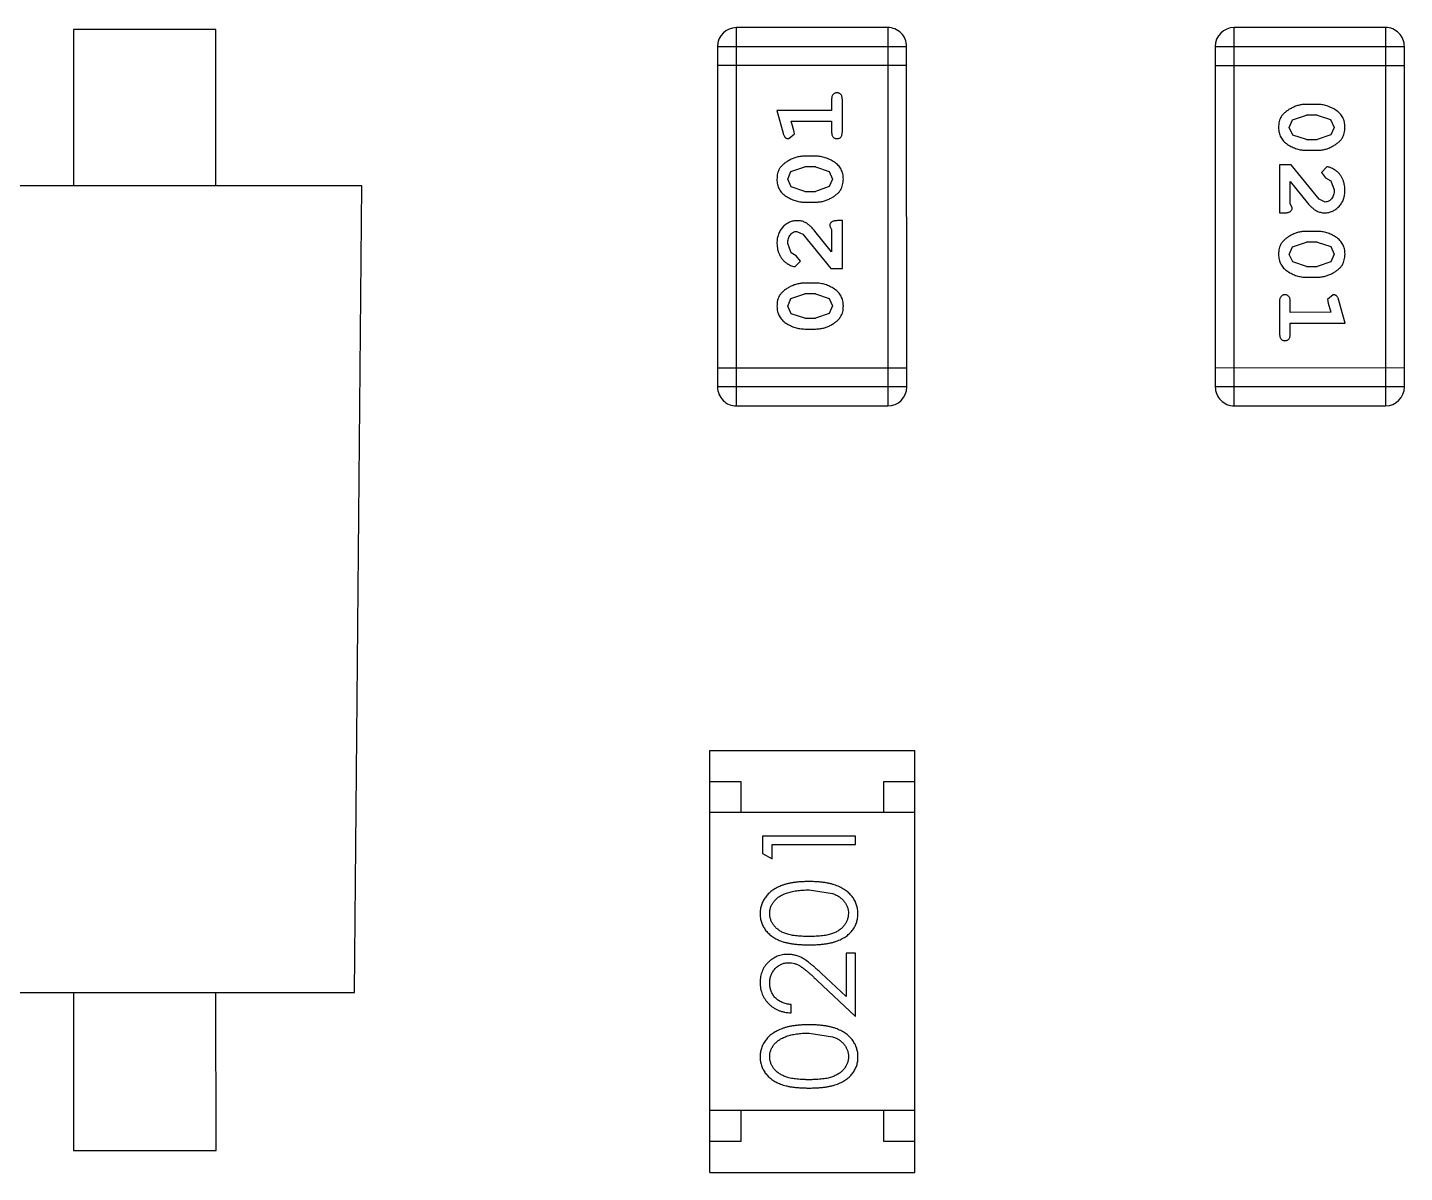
# Model space of a CAD drawing. Header units: inches. Extents: x -29 to 164, y -51 to 83.
# Drawn here: x 41.458 to 43.676, y 35.092 to 36.937 of the extents above; entities that cross this region are included whole.
import ezdxf

# ---------------------------------------------------------------- set-up
doc = ezdxf.new("R2010")
doc.units = ezdxf.units.IN
doc.header["$LTSCALE"] = 1.21
doc.header["$MEASUREMENT"] = 0
doc.layers.get('0').update_dxf_attribs({"linetype": 'CONTINUOUS'})

msp = doc.modelspace()

# ---------------------------------------------------------------- linework, layer by layer
at = {"color": 7, "linetype": 'Continuous'}
for p, q in [((42.8439, 36.9371), (42.6001, 36.937)), ((42.6002, 36.3274), (42.6001, 36.937)), ((42.8439, 36.9371), (42.844, 36.3275)), ((43.4021, 36.3275), (43.4019, 36.9371)), ((43.6458, 36.9371), (43.4019, 36.9371)), ((43.6458, 36.9371), (43.6459, 36.3275)), ((41.532, 36.934), (41.532, 36.6819)), ((41.7614, 36.934), (41.532, 36.934)), ((41.7614, 36.682), (41.7614, 36.934)), ((42.5696, 36.9065), (42.8744, 36.9066)), ((42.5696, 36.9065), (42.5697, 36.3579)), ((42.8745, 36.358), (42.8744, 36.9066)), ((43.3715, 36.9066), (43.6763, 36.9067)), ((43.3715, 36.9066), (43.3716, 36.358)), ((43.6764, 36.358), (43.6763, 36.9067)), ((42.8744, 36.8761), (42.5696, 36.876)), ((43.3715, 36.8761), (43.6763, 36.8762)), ((42.6654, 36.8037), (42.6753, 36.7671)), ((42.7535, 36.8037), (42.6654, 36.8037)), ((42.7535, 36.821), (42.7535, 36.8037)), ((42.7708, 36.7691), (42.7708, 36.821)), ((43.5359, 36.8132), (43.5182, 36.8132)), ((42.6927, 36.7714), (42.6885, 36.7864)), ((42.6885, 36.7864), (42.7535, 36.7864)), ((42.7535, 36.7864), (42.7535, 36.7691)), ((43.4909, 36.7761), (43.4961, 36.7883)), ((43.4961, 36.7883), (43.5184, 36.7959)), ((43.5356, 36.7959), (43.5184, 36.7959)), ((43.5356, 36.7959), (43.5574, 36.7887)), ((43.5574, 36.7887), (43.5632, 36.7763)), ((42.6844, 36.7581), (42.6937, 36.766)), ((42.6937, 36.766), (42.6927, 36.7714)), ((43.4967, 36.7638), (43.4909, 36.7761)), ((43.5184, 36.7566), (43.4967, 36.7638)), ((43.5579, 36.7642), (43.5356, 36.7566)), ((43.5632, 36.7763), (43.5579, 36.7642)), ((43.5182, 36.7393), (43.5359, 36.7393)), ((43.5184, 36.7566), (43.5356, 36.7566)), ((42.7278, 36.7298), (42.71, 36.7298)), ((43.4751, 36.7157), (43.4752, 36.6386)), ((43.494, 36.7157), (43.4751, 36.7157)), ((43.539, 36.6607), (43.494, 36.7157)), ((43.5512, 36.7126), (43.5428, 36.7037)), ((42.6827, 36.6927), (42.688, 36.7049)), ((42.6885, 36.6804), (42.6827, 36.6927)), ((42.688, 36.7049), (42.7103, 36.7125)), ((42.7275, 36.7125), (42.7103, 36.7125)), ((42.7275, 36.7125), (42.7493, 36.7052)), ((42.7493, 36.7052), (42.7551, 36.6929)), ((42.7551, 36.6929), (42.7498, 36.6808)), ((43.5428, 36.7037), (43.5493, 36.6952)), ((43.5493, 36.6952), (43.5579, 36.6903)), ((41.9968, 36.682), (40.2968, 36.6817)), ((41.9847, 35.382), (41.9968, 36.682)), ((42.7103, 36.6731), (42.6885, 36.6804)), ((42.7103, 36.6731), (42.7275, 36.6731)), ((42.7498, 36.6808), (42.7275, 36.6731)), ((43.4925, 36.6528), (43.4924, 36.6889)), ((43.4924, 36.6889), (43.5195, 36.6554)), ((43.5579, 36.6903), (43.5632, 36.6754)), ((42.71, 36.6558), (42.7278, 36.6558)), ((43.4956, 36.6473), (43.4925, 36.6528)), ((43.5487, 36.6559), (43.539, 36.6607)), ((42.7708, 36.626), (42.763, 36.626)), ((42.7708, 36.5489), (42.7708, 36.626)), ((43.4752, 36.6386), (43.483, 36.6386)), ((42.6973, 36.6086), (42.707, 36.6039)), ((42.707, 36.6039), (42.752, 36.5489)), ((42.7535, 36.5756), (42.7265, 36.6092)), ((42.7504, 36.6173), (42.7535, 36.6118)), ((42.7535, 36.6118), (42.7535, 36.5756)), ((43.5359, 36.6087), (43.5182, 36.6087)), ((42.6881, 36.5743), (42.6827, 36.5891)), ((43.4909, 36.5716), (43.4962, 36.5838)), ((43.4962, 36.5838), (43.5185, 36.5914)), ((43.5357, 36.5914), (43.5185, 36.5914)), ((43.5357, 36.5914), (43.5575, 36.5842)), ((43.5575, 36.5842), (43.5633, 36.5718)), ((42.6966, 36.5693), (42.6881, 36.5743)), ((42.6948, 36.552), (42.7032, 36.5608)), ((42.7032, 36.5608), (42.6966, 36.5693)), ((43.4967, 36.5593), (43.4909, 36.5716)), ((43.5185, 36.5521), (43.4967, 36.5593)), ((43.558, 36.5597), (43.5357, 36.5521)), ((43.5633, 36.5718), (43.558, 36.5597)), ((42.752, 36.5489), (42.7708, 36.5489)), ((43.5185, 36.5521), (43.5357, 36.5521)), ((42.7278, 36.5253), (42.7101, 36.5253)), ((43.5182, 36.5348), (43.536, 36.5348)), ((42.6828, 36.4882), (42.688, 36.5004)), ((42.688, 36.5004), (42.7103, 36.508)), ((42.7275, 36.508), (42.7103, 36.508)), ((42.7275, 36.508), (42.7493, 36.5007)), ((42.7493, 36.5007), (42.7551, 36.4884)), ((43.4752, 36.4954), (43.4752, 36.4435)), ((43.4925, 36.4781), (43.4925, 36.4954)), ((43.5615, 36.5065), (43.5523, 36.4986)), ((43.5523, 36.4986), (43.5533, 36.4932)), ((43.5533, 36.4932), (43.5575, 36.4782)), ((43.5806, 36.4609), (43.5707, 36.4974)), ((42.6886, 36.4759), (42.6828, 36.4882)), ((42.7103, 36.4686), (42.6886, 36.4759)), ((42.7103, 36.4686), (42.7275, 36.4686)), ((42.7498, 36.4763), (42.7275, 36.4686)), ((42.7551, 36.4884), (42.7498, 36.4763)), ((43.5575, 36.4782), (43.4925, 36.4781)), ((42.7101, 36.4513), (42.7278, 36.4513)), ((43.4925, 36.4608), (43.5806, 36.4609)), ((43.4925, 36.4435), (43.4925, 36.4608)), ((42.8745, 36.3884), (42.5697, 36.3884)), ((43.6764, 36.3885), (43.3716, 36.3884)), ((42.8745, 36.358), (42.5697, 36.3579)), ((43.6764, 36.358), (43.3716, 36.358)), ((42.6002, 36.3274), (42.844, 36.3275)), ((43.4021, 36.3275), (43.6459, 36.3275)), ((42.5574, 35.7721), (42.8874, 35.7722)), ((42.5575, 35.0921), (42.5574, 35.7721)), ((42.8875, 35.0922), (42.8874, 35.7722)), ((42.5574, 35.7221), (42.6074, 35.7221)), ((42.6074, 35.7221), (42.6074, 35.6721)), ((42.8374, 35.7221), (42.8874, 35.7222)), ((42.8374, 35.6721), (42.8374, 35.7221)), ((42.8874, 35.6722), (42.5574, 35.6721)), ((42.6421, 35.6339), (42.6421, 35.6062)), ((42.7921, 35.6339), (42.6421, 35.6339)), ((42.7921, 35.6205), (42.7921, 35.6339)), ((42.6421, 35.6062), (42.6575, 35.5974)), ((42.6575, 35.5974), (42.6575, 35.6205)), ((42.6575, 35.6205), (42.7921, 35.6205)), ((42.7171, 35.5474), (42.7548, 35.5417)), ((42.7768, 35.4455), (42.7768, 35.3757)), ((42.7921, 35.4455), (42.7768, 35.4455)), ((42.7922, 35.3436), (42.7921, 35.4455)), ((42.7768, 35.3757), (42.7367, 35.4132)), ((40.2971, 35.3817), (41.9847, 35.382)), ((41.5323, 35.3819), (41.5324, 35.1277)), ((41.7618, 35.1277), (41.7617, 35.382)), ((42.7301, 35.4017), (42.7922, 35.3436)), ((42.6883, 35.3493), (42.6883, 35.3628)), ((42.7172, 35.3166), (42.7549, 35.3109)), ((42.8875, 35.1922), (42.5575, 35.1921)), ((42.6075, 35.1921), (42.6075, 35.1421)), ((42.8375, 35.1421), (42.8375, 35.1921)), ((42.6075, 35.1421), (42.5575, 35.1421)), ((42.8875, 35.1422), (42.8375, 35.1421)), ((41.5324, 35.1277), (41.7618, 35.1277)), ((42.5575, 35.0921), (42.8875, 35.0922))]:
    msp.add_line(p, q, dxfattribs=at)
for centre, start, end in [((42.6001, 36.9065), 90.012, 180.012), ((42.8439, 36.9066), 0.012, 90.012), ((43.4019, 36.9066), 90.012, 180.012), ((43.6458, 36.9067), 0.012, 90.012), ((42.6002, 36.3579), 180.012, 270.012), ((42.844, 36.3579), 270.012, 0.012), ((43.4021, 36.358), 180.012, 270.012), ((43.6459, 36.358), 270.012, 0.012)]:
    msp.add_arc(centre, 0.0305, start, end, dxfattribs=at)
for points, knots in [([(42.7621, 36.832), (42.7615, 36.832), (42.7603, 36.8319), (42.7587, 36.8314), (42.7572, 36.8306), (42.7558, 36.8294), (42.7548, 36.8279), (42.754, 36.8259), (42.7535, 36.8236), (42.7535, 36.8219), (42.7535, 36.821)], [0, 0, 0, 0, 0.11517, 0.223509, 0.328254, 0.438012, 0.553651, 0.682263, 0.830856, 1, 1, 1, 1]), ([(42.7708, 36.821), (42.7708, 36.8219), (42.7707, 36.8236), (42.7703, 36.8259), (42.7695, 36.8279), (42.7684, 36.8294), (42.7671, 36.8306), (42.7656, 36.8314), (42.7639, 36.8319), (42.7627, 36.832), (42.7621, 36.832)], [0, 0, 0, 0, 0.169012, 0.317488, 0.445429, 0.560977, 0.67065, 0.776666, 0.88492, 1, 1, 1, 1]), ([(43.5182, 36.8132), (43.5171, 36.8132), (43.515, 36.8132), (43.5118, 36.8129), (43.5086, 36.8124), (43.5056, 36.8117), (43.5025, 36.8108), (43.4995, 36.8097), (43.4966, 36.8084), (43.4937, 36.8069), (43.4909, 36.8054), (43.4884, 36.8037), (43.4861, 36.8021), (43.484, 36.8004), (43.4821, 36.7987), (43.4805, 36.7971), (43.479, 36.7953), (43.4774, 36.7929), (43.4758, 36.7898), (43.4745, 36.7856), (43.4737, 36.781), (43.4736, 36.7778), (43.4736, 36.7762)], [0, 0, 0, 0, 0.049886, 0.09882, 0.148132, 0.19689, 0.246038, 0.295176, 0.345305, 0.395692, 0.445312, 0.491875, 0.535813, 0.577009, 0.616081, 0.652689, 0.687585, 0.720206, 0.785062, 0.85223, 0.923759, 1, 1, 1, 1]), ([(43.5805, 36.7764), (43.5805, 36.7779), (43.5804, 36.7807), (43.5797, 36.7848), (43.5786, 36.7886), (43.577, 36.7922), (43.5749, 36.7955), (43.5724, 36.7985), (43.5694, 36.8013), (43.5661, 36.8038), (43.5625, 36.806), (43.5588, 36.8079), (43.5551, 36.8096), (43.5513, 36.8109), (43.5475, 36.812), (43.5437, 36.8127), (43.5398, 36.8132), (43.5372, 36.8132), (43.5359, 36.8132)], [0, 0, 0, 0, 0.06692, 0.130834, 0.19258, 0.252759, 0.312631, 0.373411, 0.436359, 0.501894, 0.568244, 0.632472, 0.69556, 0.757163, 0.818592, 0.878885, 0.939235, 1, 1, 1, 1]), ([(42.6753, 36.7671), (42.6755, 36.7663), (42.676, 36.7647), (42.6769, 36.7626), (42.6778, 36.761), (42.6788, 36.7598), (42.68, 36.759), (42.6813, 36.7585), (42.6828, 36.7581), (42.6839, 36.7581), (42.6844, 36.7581)], [0, 0, 0, 0, 0.187321, 0.344927, 0.475328, 0.579604, 0.674244, 0.773631, 0.882025, 1, 1, 1, 1]), ([(42.7535, 36.7691), (42.7535, 36.7682), (42.7536, 36.7665), (42.754, 36.7642), (42.7548, 36.7623), (42.7558, 36.7607), (42.7572, 36.7595), (42.7587, 36.7587), (42.7604, 36.7582), (42.7615, 36.7581), (42.7621, 36.7581)], [0, 0, 0, 0, 0.169102, 0.317658, 0.446239, 0.563118, 0.671828, 0.776546, 0.884858, 1, 1, 1, 1]), ([(42.7621, 36.7581), (42.7628, 36.7581), (42.7639, 36.7582), (42.7656, 36.7587), (42.7671, 36.7595), (42.7685, 36.7607), (42.7695, 36.7623), (42.7703, 36.7642), (42.7707, 36.7665), (42.7708, 36.7682), (42.7708, 36.7691)], [0, 0, 0, 0, 0.115051, 0.223278, 0.329269, 0.437893, 0.554681, 0.682591, 0.83103, 1, 1, 1, 1]), ([(43.4736, 36.7762), (43.4736, 36.7747), (43.4737, 36.7719), (43.4744, 36.7678), (43.4755, 36.764), (43.4771, 36.7604), (43.4791, 36.7571), (43.4816, 36.754), (43.4846, 36.7512), (43.488, 36.7488), (43.4916, 36.7466), (43.4952, 36.7446), (43.499, 36.743), (43.5027, 36.7416), (43.5065, 36.7406), (43.5104, 36.7398), (43.5143, 36.7394), (43.5169, 36.7393), (43.5182, 36.7393)], [0, 0, 0, 0, 0.067217, 0.131051, 0.19272, 0.252824, 0.312745, 0.373449, 0.436041, 0.501494, 0.567761, 0.632087, 0.695096, 0.757109, 0.817993, 0.878657, 0.939311, 1, 1, 1, 1]), ([(43.5359, 36.7393), (43.537, 36.7393), (43.5391, 36.7394), (43.5423, 36.7396), (43.5455, 36.7402), (43.5486, 36.7409), (43.5516, 36.7418), (43.5546, 36.7429), (43.5576, 36.7442), (43.5605, 36.7457), (43.5632, 36.7473), (43.5658, 36.7489), (43.5681, 36.7506), (43.5702, 36.7522), (43.572, 36.754), (43.5737, 36.7557), (43.5751, 36.7574), (43.5767, 36.7598), (43.5783, 36.7629), (43.5796, 36.7671), (43.5804, 36.7717), (43.5805, 36.7748), (43.5805, 36.7764)], [0, 0, 0, 0, 0.049855, 0.099516, 0.148482, 0.19758, 0.246804, 0.296268, 0.346517, 0.397047, 0.446826, 0.49336, 0.537801, 0.579207, 0.617974, 0.654833, 0.689171, 0.722088, 0.786392, 0.853518, 0.924186, 1, 1, 1, 1]), ([(42.71, 36.7298), (42.7089, 36.7298), (42.7068, 36.7297), (42.7036, 36.7294), (42.7005, 36.7289), (42.6974, 36.7282), (42.6943, 36.7273), (42.6913, 36.7262), (42.6883, 36.7249), (42.6855, 36.7234), (42.6827, 36.7218), (42.6802, 36.7202), (42.6779, 36.7185), (42.6758, 36.7168), (42.6739, 36.7151), (42.6723, 36.7134), (42.6708, 36.7117), (42.6693, 36.7093), (42.6677, 36.7061), (42.6664, 36.702), (42.6656, 36.6974), (42.6655, 36.6943), (42.6654, 36.6926)], [0, 0, 0, 0, 0.049855, 0.099516, 0.148482, 0.19758, 0.246804, 0.296268, 0.346517, 0.397047, 0.446826, 0.49336, 0.537801, 0.579207, 0.617974, 0.654833, 0.689171, 0.722088, 0.786392, 0.853518, 0.924186, 1, 1, 1, 1]), ([(42.7724, 36.6929), (42.7723, 36.6943), (42.7723, 36.6972), (42.7716, 36.7012), (42.7704, 36.7051), (42.7688, 36.7087), (42.7668, 36.712), (42.7643, 36.715), (42.7614, 36.7178), (42.758, 36.7203), (42.7544, 36.7225), (42.7507, 36.7244), (42.747, 36.7261), (42.7432, 36.7274), (42.7394, 36.7285), (42.7356, 36.7292), (42.7317, 36.7297), (42.7291, 36.7297), (42.7278, 36.7298)], [0, 0, 0, 0, 0.067217, 0.131051, 0.19272, 0.252824, 0.312745, 0.373449, 0.436041, 0.501494, 0.567761, 0.632087, 0.695096, 0.757109, 0.817993, 0.878657, 0.939311, 1, 1, 1, 1]), ([(43.5805, 36.6753), (43.5805, 36.677), (43.5804, 36.6803), (43.5795, 36.6853), (43.5781, 36.69), (43.5761, 36.6945), (43.5737, 36.6987), (43.5708, 36.7023), (43.5675, 36.7055), (43.564, 36.708), (43.5604, 36.7099), (43.5571, 36.7114), (43.5541, 36.7123), (43.5521, 36.7125), (43.5512, 36.7126)], [0, 0, 0, 0, 0.098286, 0.193983, 0.289056, 0.384352, 0.477435, 0.566197, 0.652355, 0.737986, 0.818188, 0.887401, 0.94802, 1, 1, 1, 1]), ([(42.6654, 36.6926), (42.6654, 36.6912), (42.6655, 36.6884), (42.6662, 36.6843), (42.6674, 36.6805), (42.6689, 36.6769), (42.671, 36.6736), (42.6735, 36.6705), (42.6765, 36.6677), (42.6799, 36.6653), (42.6835, 36.6631), (42.6872, 36.6612), (42.6909, 36.6595), (42.6946, 36.6582), (42.6984, 36.6571), (42.7023, 36.6564), (42.7061, 36.6559), (42.7087, 36.6559), (42.71, 36.6558)], [0, 0, 0, 0, 0.06692, 0.130834, 0.19258, 0.252759, 0.312631, 0.373411, 0.436359, 0.501894, 0.568244, 0.632472, 0.69556, 0.757163, 0.818592, 0.878885, 0.939235, 1, 1, 1, 1]), ([(42.7278, 36.6558), (42.7289, 36.6559), (42.731, 36.6559), (42.7342, 36.6562), (42.7373, 36.6567), (42.7404, 36.6574), (42.7434, 36.6583), (42.7464, 36.6594), (42.7494, 36.6607), (42.7523, 36.6621), (42.755, 36.6637), (42.7575, 36.6653), (42.7598, 36.667), (42.762, 36.6686), (42.7638, 36.6703), (42.7655, 36.672), (42.7669, 36.6738), (42.7685, 36.6761), (42.7701, 36.6793), (42.7714, 36.6835), (42.7722, 36.6881), (42.7723, 36.6912), (42.7724, 36.6929)], [0, 0, 0, 0, 0.049886, 0.09882, 0.148132, 0.19689, 0.246038, 0.295176, 0.345305, 0.395692, 0.445312, 0.491875, 0.535813, 0.577009, 0.616081, 0.652689, 0.687585, 0.720206, 0.785062, 0.85223, 0.923759, 1, 1, 1, 1]), ([(43.5478, 36.6386), (43.5489, 36.6387), (43.5511, 36.6387), (43.5543, 36.6392), (43.5574, 36.64), (43.5604, 36.6411), (43.5633, 36.6426), (43.566, 36.6444), (43.5686, 36.6465), (43.571, 36.6489), (43.5732, 36.6515), (43.5752, 36.6544), (43.5769, 36.6574), (43.5782, 36.6606), (43.5792, 36.6641), (43.58, 36.6676), (43.5805, 36.6714), (43.5805, 36.674), (43.5805, 36.6753)], [0, 0, 0, 0, 0.060981, 0.120256, 0.178148, 0.236115, 0.293993, 0.352864, 0.413358, 0.476056, 0.539296, 0.602396, 0.665116, 0.728325, 0.792919, 0.859317, 0.928302, 1, 1, 1, 1]), ([(43.5632, 36.6754), (43.5632, 36.674), (43.5631, 36.6713), (43.5623, 36.6675), (43.5609, 36.6641), (43.559, 36.6612), (43.5567, 36.6589), (43.5542, 36.6572), (43.5515, 36.6561), (43.5497, 36.656), (43.5487, 36.6559)], [0, 0, 0, 0, 0.156344, 0.299348, 0.4327, 0.561, 0.682299, 0.791883, 0.89611, 1, 1, 1, 1]), ([(43.483, 36.6386), (43.4841, 36.6386), (43.4861, 36.6387), (43.4888, 36.6391), (43.491, 36.6398), (43.4928, 36.6408), (43.494, 36.6422), (43.495, 36.6437), (43.4955, 36.6454), (43.4956, 36.6466), (43.4956, 36.6473)], [0, 0, 0, 0, 0.1844, 0.34094, 0.473574, 0.586824, 0.690029, 0.789175, 0.890445, 1, 1, 1, 1]), ([(43.5195, 36.6554), (43.5203, 36.6545), (43.5218, 36.6528), (43.524, 36.6504), (43.5261, 36.6483), (43.5281, 36.6464), (43.5299, 36.6448), (43.5317, 36.6435), (43.5333, 36.6424), (43.5354, 36.6413), (43.538, 36.6402), (43.5411, 36.6393), (43.5444, 36.6387), (43.5467, 36.6386), (43.5478, 36.6386)], [0, 0, 0, 0, 0.103002, 0.197728, 0.285279, 0.365235, 0.437224, 0.502446, 0.560545, 0.611446, 0.707576, 0.80349, 0.900532, 1, 1, 1, 1]), ([(42.6982, 36.6259), (42.6971, 36.6259), (42.6949, 36.6258), (42.6916, 36.6254), (42.6885, 36.6245), (42.6856, 36.6234), (42.6827, 36.6219), (42.68, 36.6202), (42.6774, 36.6181), (42.675, 36.6157), (42.6727, 36.613), (42.6708, 36.6102), (42.6691, 36.6071), (42.6677, 36.6039), (42.6667, 36.6005), (42.666, 36.5969), (42.6655, 36.5931), (42.6655, 36.5906), (42.6654, 36.5893)], [0, 0, 0, 0, 0.060981, 0.120256, 0.178148, 0.236115, 0.293993, 0.352864, 0.413358, 0.476056, 0.539296, 0.602396, 0.665116, 0.728325, 0.792919, 0.859317, 0.928302, 1, 1, 1, 1]), ([(42.7265, 36.6092), (42.7257, 36.6101), (42.7242, 36.6118), (42.722, 36.6141), (42.7199, 36.6162), (42.7179, 36.6181), (42.716, 36.6197), (42.7143, 36.6211), (42.7126, 36.6222), (42.7106, 36.6233), (42.708, 36.6244), (42.7049, 36.6253), (42.7016, 36.6259), (42.6993, 36.6259), (42.6982, 36.6259)], [0, 0, 0, 0, 0.103002, 0.197728, 0.285279, 0.365235, 0.437224, 0.502446, 0.560545, 0.611446, 0.707576, 0.80349, 0.900532, 1, 1, 1, 1]), ([(42.763, 36.626), (42.7619, 36.6259), (42.7599, 36.6259), (42.7572, 36.6254), (42.755, 36.6248), (42.7532, 36.6237), (42.7519, 36.6224), (42.751, 36.6209), (42.7505, 36.6192), (42.7504, 36.6179), (42.7504, 36.6173)], [0, 0, 0, 0, 0.1844, 0.34094, 0.473574, 0.586824, 0.690029, 0.789175, 0.890445, 1, 1, 1, 1]), ([(42.6827, 36.5891), (42.6828, 36.5905), (42.6829, 36.5932), (42.6837, 36.5971), (42.6851, 36.6004), (42.687, 36.6033), (42.6893, 36.6056), (42.6917, 36.6074), (42.6945, 36.6084), (42.6963, 36.6086), (42.6973, 36.6086)], [0, 0, 0, 0, 0.156344, 0.299348, 0.4327, 0.561, 0.682299, 0.791883, 0.89611, 1, 1, 1, 1]), ([(43.5182, 36.6087), (43.5171, 36.6087), (43.515, 36.6087), (43.5118, 36.6084), (43.5087, 36.6079), (43.5056, 36.6072), (43.5026, 36.6063), (43.4996, 36.6052), (43.4966, 36.6039), (43.4937, 36.6024), (43.491, 36.6009), (43.4884, 36.5992), (43.4861, 36.5976), (43.484, 36.5959), (43.4822, 36.5942), (43.4805, 36.5925), (43.4791, 36.5908), (43.4775, 36.5884), (43.4759, 36.5853), (43.4746, 36.5811), (43.4737, 36.5765), (43.4736, 36.5733), (43.4736, 36.5717)], [0, 0, 0, 0, 0.049886, 0.09882, 0.148132, 0.19689, 0.246038, 0.295176, 0.345305, 0.395692, 0.445312, 0.491875, 0.535813, 0.577009, 0.616081, 0.652689, 0.687585, 0.720206, 0.785062, 0.85223, 0.923759, 1, 1, 1, 1]), ([(43.5806, 36.5719), (43.5805, 36.5734), (43.5805, 36.5762), (43.5797, 36.5803), (43.5786, 36.5841), (43.577, 36.5877), (43.575, 36.591), (43.5725, 36.594), (43.5695, 36.5968), (43.5661, 36.5993), (43.5625, 36.6015), (43.5588, 36.6034), (43.5551, 36.6051), (43.5514, 36.6064), (43.5476, 36.6074), (43.5437, 36.6082), (43.5399, 36.6086), (43.5373, 36.6087), (43.5359, 36.6087)], [0, 0, 0, 0, 0.06692, 0.130834, 0.19258, 0.252759, 0.312631, 0.373411, 0.436359, 0.501894, 0.568244, 0.632472, 0.69556, 0.757163, 0.818592, 0.878885, 0.939235, 1, 1, 1, 1]), ([(42.6654, 36.5893), (42.6655, 36.5876), (42.6656, 36.5842), (42.6665, 36.5793), (42.6679, 36.5745), (42.6699, 36.57), (42.6723, 36.5659), (42.6752, 36.5622), (42.6784, 36.5591), (42.682, 36.5566), (42.6856, 36.5546), (42.6889, 36.5531), (42.6919, 36.5522), (42.6939, 36.5521), (42.6948, 36.552)], [0, 0, 0, 0, 0.098286, 0.193983, 0.289056, 0.384352, 0.477435, 0.566197, 0.652355, 0.737986, 0.818188, 0.887401, 0.94802, 1, 1, 1, 1]), ([(43.4736, 36.5717), (43.4736, 36.5702), (43.4737, 36.5674), (43.4744, 36.5633), (43.4755, 36.5595), (43.4771, 36.5559), (43.4792, 36.5526), (43.4817, 36.5495), (43.4846, 36.5467), (43.488, 36.5443), (43.4916, 36.5421), (43.4953, 36.5401), (43.499, 36.5385), (43.5028, 36.5371), (43.5066, 36.5361), (43.5104, 36.5353), (43.5143, 36.5349), (43.5169, 36.5348), (43.5182, 36.5348)], [0, 0, 0, 0, 0.067217, 0.131051, 0.19272, 0.252824, 0.312745, 0.373449, 0.436041, 0.501494, 0.567761, 0.632087, 0.695096, 0.757109, 0.817993, 0.878657, 0.939311, 1, 1, 1, 1]), ([(43.536, 36.5348), (43.537, 36.5348), (43.5392, 36.5348), (43.5424, 36.5351), (43.5455, 36.5357), (43.5486, 36.5363), (43.5517, 36.5373), (43.5547, 36.5384), (43.5576, 36.5397), (43.5605, 36.5412), (43.5632, 36.5428), (43.5658, 36.5444), (43.5681, 36.5461), (43.5702, 36.5477), (43.5721, 36.5494), (43.5737, 36.5512), (43.5752, 36.5529), (43.5767, 36.5553), (43.5783, 36.5584), (43.5796, 36.5626), (43.5804, 36.5671), (43.5805, 36.5703), (43.5806, 36.5719)], [0, 0, 0, 0, 0.049855, 0.099516, 0.148482, 0.19758, 0.246804, 0.296268, 0.346517, 0.397047, 0.446826, 0.49336, 0.537801, 0.579207, 0.617974, 0.654833, 0.689171, 0.722088, 0.786392, 0.853518, 0.924186, 1, 1, 1, 1]), ([(42.7101, 36.5253), (42.709, 36.5252), (42.7068, 36.5252), (42.7037, 36.5249), (42.7005, 36.5244), (42.6974, 36.5237), (42.6944, 36.5228), (42.6914, 36.5217), (42.6884, 36.5204), (42.6855, 36.5189), (42.6828, 36.5173), (42.6802, 36.5156), (42.6779, 36.514), (42.6758, 36.5123), (42.6739, 36.5106), (42.6723, 36.5089), (42.6709, 36.5072), (42.6693, 36.5048), (42.6677, 36.5016), (42.6664, 36.4975), (42.6656, 36.4929), (42.6655, 36.4897), (42.6655, 36.4881)], [0, 0, 0, 0, 0.049855, 0.099516, 0.148482, 0.19758, 0.246804, 0.296268, 0.346517, 0.397047, 0.446826, 0.49336, 0.537801, 0.579207, 0.617974, 0.654833, 0.689171, 0.722088, 0.786392, 0.853518, 0.924186, 1, 1, 1, 1]), ([(42.7724, 36.4884), (42.7724, 36.4898), (42.7723, 36.4926), (42.7716, 36.4967), (42.7705, 36.5006), (42.7689, 36.5041), (42.7669, 36.5075), (42.7643, 36.5105), (42.7614, 36.5133), (42.758, 36.5158), (42.7544, 36.518), (42.7507, 36.5199), (42.747, 36.5216), (42.7433, 36.5229), (42.7394, 36.524), (42.7356, 36.5247), (42.7317, 36.5252), (42.7291, 36.5252), (42.7278, 36.5253)], [0, 0, 0, 0, 0.067217, 0.131051, 0.19272, 0.252824, 0.312745, 0.373449, 0.436041, 0.501494, 0.567761, 0.632087, 0.695096, 0.757109, 0.817993, 0.878657, 0.939311, 1, 1, 1, 1]), ([(43.4838, 36.5065), (43.4832, 36.5064), (43.482, 36.5064), (43.4804, 36.5059), (43.4788, 36.505), (43.4775, 36.5039), (43.4764, 36.5023), (43.4757, 36.5003), (43.4752, 36.498), (43.4752, 36.4963), (43.4752, 36.4954)], [0, 0, 0, 0, 0.115051, 0.223278, 0.329269, 0.437893, 0.554681, 0.682591, 0.83103, 1, 1, 1, 1]), ([(43.4925, 36.4954), (43.4925, 36.4963), (43.4924, 36.498), (43.492, 36.5004), (43.4912, 36.5023), (43.4901, 36.5039), (43.4888, 36.505), (43.4873, 36.5059), (43.4856, 36.5064), (43.4844, 36.5064), (43.4838, 36.5065)], [0, 0, 0, 0, 0.169102, 0.317658, 0.446239, 0.563118, 0.671828, 0.776546, 0.884858, 1, 1, 1, 1]), ([(43.5707, 36.4974), (43.5704, 36.4983), (43.57, 36.4998), (43.5691, 36.5019), (43.5682, 36.5036), (43.5672, 36.5047), (43.566, 36.5055), (43.5647, 36.5061), (43.5632, 36.5064), (43.5621, 36.5065), (43.5615, 36.5065)], [0, 0, 0, 0, 0.187321, 0.344927, 0.475328, 0.579604, 0.674244, 0.773631, 0.882025, 1, 1, 1, 1]), ([(42.6655, 36.4881), (42.6655, 36.4867), (42.6656, 36.4839), (42.6663, 36.4798), (42.6674, 36.4759), (42.669, 36.4724), (42.6711, 36.4691), (42.6736, 36.466), (42.6765, 36.4632), (42.6799, 36.4608), (42.6835, 36.4586), (42.6872, 36.4567), (42.6909, 36.455), (42.6947, 36.4537), (42.6985, 36.4526), (42.7023, 36.4519), (42.7062, 36.4514), (42.7088, 36.4514), (42.7101, 36.4513)], [0, 0, 0, 0, 0.06692, 0.130834, 0.19258, 0.252759, 0.312631, 0.373411, 0.436359, 0.501894, 0.568244, 0.632472, 0.69556, 0.757163, 0.818592, 0.878885, 0.939235, 1, 1, 1, 1]), ([(42.7278, 36.4513), (42.7289, 36.4513), (42.731, 36.4514), (42.7342, 36.4517), (42.7373, 36.4522), (42.7404, 36.4529), (42.7435, 36.4537), (42.7465, 36.4549), (42.7494, 36.4561), (42.7523, 36.4576), (42.755, 36.4592), (42.7576, 36.4608), (42.7599, 36.4625), (42.762, 36.4641), (42.7639, 36.4658), (42.7655, 36.4675), (42.7669, 36.4692), (42.7685, 36.4716), (42.7702, 36.4748), (42.7715, 36.479), (42.7723, 36.4836), (42.7724, 36.4867), (42.7724, 36.4884)], [0, 0, 0, 0, 0.049886, 0.09882, 0.148132, 0.19689, 0.246038, 0.295176, 0.345305, 0.395692, 0.445312, 0.491875, 0.535813, 0.577009, 0.616081, 0.652689, 0.687585, 0.720206, 0.785062, 0.85223, 0.923759, 1, 1, 1, 1]), ([(43.4752, 36.4435), (43.4752, 36.4426), (43.4753, 36.4409), (43.4757, 36.4386), (43.4764, 36.4367), (43.4775, 36.4351), (43.4789, 36.4339), (43.4804, 36.4331), (43.4821, 36.4326), (43.4832, 36.4325), (43.4838, 36.4325)], [0, 0, 0, 0, 0.169012, 0.317488, 0.445429, 0.560977, 0.67065, 0.776666, 0.88492, 1, 1, 1, 1]), ([(43.4838, 36.4325), (43.4845, 36.4325), (43.4856, 36.4326), (43.4873, 36.4331), (43.4888, 36.434), (43.4901, 36.4351), (43.4912, 36.4367), (43.492, 36.4386), (43.4924, 36.441), (43.4925, 36.4426), (43.4925, 36.4435)], [0, 0, 0, 0, 0.11517, 0.223509, 0.328254, 0.438012, 0.553651, 0.682263, 0.830856, 1, 1, 1, 1]), ([(42.7172, 35.5609), (42.7149, 35.5608), (42.7104, 35.5608), (42.7038, 35.5605), (42.6976, 35.5599), (42.6918, 35.5592), (42.6863, 35.5582), (42.6812, 35.5571), (42.6764, 35.5557), (42.672, 35.5541), (42.6679, 35.5522), (42.6641, 35.5503), (42.6605, 35.5482), (42.6572, 35.546), (42.6542, 35.5435), (42.6514, 35.541), (42.6489, 35.5383), (42.6467, 35.5354), (42.6447, 35.5324), (42.643, 35.5293), (42.6415, 35.5262), (42.6403, 35.5229), (42.6394, 35.5196), (42.6387, 35.5161), (42.6383, 35.5126), (42.6383, 35.5103), (42.6383, 35.5091)], [0, 0, 0, 0, 0.065278, 0.127205, 0.186168, 0.241675, 0.294115, 0.343609, 0.390387, 0.434463, 0.476646, 0.517002, 0.555936, 0.593716, 0.630057, 0.665601, 0.700745, 0.734917, 0.768681, 0.802087, 0.834849, 0.867433, 0.900138, 0.932806, 0.966212, 1, 1, 1, 1]), ([(42.796, 35.5091), (42.796, 35.5103), (42.7959, 35.5127), (42.7955, 35.5162), (42.7948, 35.5196), (42.7939, 35.523), (42.7927, 35.5262), (42.7912, 35.5294), (42.7895, 35.5325), (42.7875, 35.5355), (42.7852, 35.5384), (42.7827, 35.5411), (42.7799, 35.5437), (42.7769, 35.5461), (42.7736, 35.5484), (42.77, 35.5505), (42.7662, 35.5524), (42.7621, 35.5542), (42.7578, 35.5558), (42.753, 35.5571), (42.7479, 35.5583), (42.7425, 35.5592), (42.7367, 35.5599), (42.7305, 35.5605), (42.7239, 35.5608), (42.7195, 35.5608), (42.7172, 35.5609)], [0, 0, 0, 0, 0.033824, 0.067298, 0.10028, 0.133019, 0.165736, 0.198792, 0.232372, 0.266409, 0.301016, 0.336196, 0.371972, 0.408574, 0.446394, 0.485225, 0.525372, 0.567224, 0.611081, 0.65775, 0.70702, 0.759235, 0.814484, 0.873227, 0.934937, 1, 1, 1, 1]), ([(42.6537, 35.5095), (42.6538, 35.5112), (42.6539, 35.5144), (42.6552, 35.5193), (42.6573, 35.524), (42.6597, 35.5277), (42.6619, 35.5306), (42.6639, 35.5326), (42.6662, 35.5346), (42.6686, 35.5364), (42.6714, 35.5381), (42.6743, 35.5396), (42.6775, 35.5411), (42.6809, 35.5424), (42.6846, 35.5435), (42.6885, 35.5446), (42.6927, 35.5454), (42.6971, 35.5462), (42.7017, 35.5467), (42.7066, 35.5471), (42.7118, 35.5473), (42.7153, 35.5474), (42.7171, 35.5474)], [0, 0, 0, 0, 0.059689, 0.119507, 0.181075, 0.246162, 0.279894, 0.314468, 0.350403, 0.387474, 0.426147, 0.466624, 0.508745, 0.553328, 0.600058, 0.649177, 0.700552, 0.754894, 0.811825, 0.871514, 0.934319, 1, 1, 1, 1]), ([(42.7548, 35.5417), (42.7559, 35.5413), (42.7579, 35.5406), (42.7609, 35.5392), (42.7636, 35.5378), (42.7661, 35.5362), (42.7684, 35.5344), (42.7706, 35.5326), (42.7725, 35.5306), (42.7747, 35.5278), (42.7771, 35.5241), (42.7791, 35.5194), (42.7804, 35.5145), (42.7805, 35.5112), (42.7806, 35.5095)], [0, 0, 0, 0, 0.075949, 0.148549, 0.218996, 0.286119, 0.351826, 0.416074, 0.478265, 0.540325, 0.660405, 0.774606, 0.887187, 1, 1, 1, 1]), ([(42.6383, 35.5091), (42.6383, 35.5079), (42.6383, 35.5055), (42.6388, 35.5021), (42.6394, 35.4987), (42.6404, 35.4954), (42.6415, 35.4922), (42.643, 35.4891), (42.6447, 35.4861), (42.6466, 35.4831), (42.6489, 35.4803), (42.6513, 35.4776), (42.654, 35.4752), (42.657, 35.4729), (42.6602, 35.4707), (42.6636, 35.4687), (42.6673, 35.4669), (42.6713, 35.4652), (42.6756, 35.4637), (42.6803, 35.4624), (42.6854, 35.4613), (42.691, 35.4605), (42.6969, 35.4598), (42.7033, 35.4593), (42.7101, 35.459), (42.7148, 35.4589), (42.7172, 35.4589)], [0, 0, 0, 0, 0.033742, 0.066533, 0.099153, 0.13154, 0.164087, 0.196563, 0.229707, 0.263315, 0.297504, 0.331686, 0.366482, 0.4021, 0.438958, 0.476748, 0.515985, 0.556589, 0.599519, 0.645765, 0.695487, 0.748721, 0.805687, 0.866754, 0.931405, 1, 1, 1, 1]), ([(42.7171, 35.4724), (42.7151, 35.4724), (42.7112, 35.4724), (42.7056, 35.4727), (42.7003, 35.473), (42.6954, 35.4735), (42.6908, 35.4741), (42.6867, 35.4749), (42.683, 35.4759), (42.6795, 35.4769), (42.6764, 35.4782), (42.6735, 35.4795), (42.6708, 35.481), (42.6683, 35.4827), (42.666, 35.4844), (42.6639, 35.4863), (42.6619, 35.4883), (42.6597, 35.4912), (42.6573, 35.4949), (42.6552, 35.4996), (42.6539, 35.5045), (42.6538, 35.5079), (42.6537, 35.5095)], [0, 0, 0, 0, 0.073302, 0.142286, 0.206253, 0.266017, 0.321612, 0.372532, 0.419497, 0.462398, 0.502825, 0.541489, 0.579034, 0.615143, 0.650298, 0.684912, 0.718701, 0.752189, 0.817245, 0.879117, 0.939613, 1, 1, 1, 1]), ([(42.7806, 35.5095), (42.7805, 35.5079), (42.7803, 35.5046), (42.779, 35.4997), (42.777, 35.495), (42.7746, 35.4912), (42.7723, 35.4884), (42.7704, 35.4863), (42.7682, 35.4844), (42.7659, 35.4826), (42.7634, 35.481), (42.7607, 35.4795), (42.7578, 35.4782), (42.7547, 35.4769), (42.7513, 35.4758), (42.7475, 35.4749), (42.7434, 35.4742), (42.7389, 35.4735), (42.734, 35.473), (42.7287, 35.4727), (42.723, 35.4724), (42.7191, 35.4724), (42.7171, 35.4724)], [0, 0, 0, 0, 0.060034, 0.120278, 0.182348, 0.247919, 0.281641, 0.315701, 0.350322, 0.385703, 0.421819, 0.459196, 0.497866, 0.538301, 0.58121, 0.628183, 0.679403, 0.734699, 0.794074, 0.858416, 0.927049, 1, 1, 1, 1]), ([(42.7172, 35.4589), (42.7196, 35.4589), (42.7242, 35.459), (42.731, 35.4593), (42.7373, 35.4598), (42.7433, 35.4605), (42.7488, 35.4614), (42.754, 35.4625), (42.7587, 35.4638), (42.763, 35.4653), (42.767, 35.467), (42.7707, 35.4689), (42.7742, 35.4709), (42.7774, 35.473), (42.7804, 35.4753), (42.7831, 35.4778), (42.7856, 35.4805), (42.7878, 35.4833), (42.7897, 35.4862), (42.7914, 35.4892), (42.7928, 35.4923), (42.7939, 35.4955), (42.7949, 35.4988), (42.7955, 35.5021), (42.7959, 35.5056), (42.796, 35.5079), (42.796, 35.5091)], [0, 0, 0, 0, 0.068113, 0.132564, 0.193427, 0.250218, 0.303569, 0.353576, 0.400235, 0.443586, 0.484619, 0.524292, 0.56238, 0.599049, 0.63494, 0.669782, 0.704009, 0.737842, 0.771098, 0.803896, 0.836415, 0.868639, 0.900715, 0.933378, 0.966213, 1, 1, 1, 1]), ([(42.6829, 35.4435), (42.6814, 35.4435), (42.6785, 35.4434), (42.6742, 35.4428), (42.67, 35.4418), (42.666, 35.4405), (42.6622, 35.4387), (42.6585, 35.4365), (42.6549, 35.434), (42.6515, 35.431), (42.6484, 35.4278), (42.6457, 35.4243), (42.6434, 35.4205), (42.6415, 35.4166), (42.6401, 35.4123), (42.6391, 35.4078), (42.6384, 35.4031), (42.6383, 35.3999), (42.6383, 35.3982)], [0, 0, 0, 0, 0.06271, 0.123347, 0.183401, 0.242828, 0.302097, 0.36242, 0.423725, 0.487032, 0.550491, 0.612709, 0.674265, 0.73617, 0.799211, 0.863483, 0.930525, 1, 1, 1, 1]), ([(42.6537, 35.3975), (42.6537, 35.3986), (42.6538, 35.4009), (42.6542, 35.4041), (42.6549, 35.4072), (42.6559, 35.4102), (42.6572, 35.413), (42.6587, 35.4157), (42.6606, 35.4182), (42.6626, 35.4207), (42.6649, 35.4229), (42.6673, 35.4248), (42.6699, 35.4264), (42.6725, 35.4278), (42.6752, 35.4288), (42.6781, 35.4295), (42.6811, 35.43), (42.6831, 35.43), (42.6841, 35.4301)], [0, 0, 0, 0, 0.068027, 0.133505, 0.19695, 0.26027, 0.322741, 0.384982, 0.448465, 0.513424, 0.578224, 0.640011, 0.700094, 0.760067, 0.819012, 0.877878, 0.938035, 1, 1, 1, 1]), ([(42.7367, 35.4132), (42.7352, 35.4146), (42.7322, 35.4174), (42.7279, 35.4214), (42.7237, 35.4249), (42.7198, 35.4281), (42.7162, 35.431), (42.7128, 35.4334), (42.7097, 35.4355), (42.7059, 35.4379), (42.7011, 35.4402), (42.6952, 35.4421), (42.6891, 35.4433), (42.685, 35.4435), (42.6829, 35.4435)], [0, 0, 0, 0, 0.09953, 0.192079, 0.277712, 0.357454, 0.429648, 0.495771, 0.555538, 0.608657, 0.707578, 0.804328, 0.901298, 1, 1, 1, 1]), ([(42.6841, 35.4301), (42.6857, 35.43), (42.689, 35.4299), (42.6937, 35.4289), (42.6984, 35.4272), (42.7022, 35.4252), (42.7053, 35.4231), (42.708, 35.4212), (42.7109, 35.4189), (42.7142, 35.4162), (42.7178, 35.4132), (42.7216, 35.4097), (42.7258, 35.4059), (42.7286, 35.4031), (42.7301, 35.4017)], [0, 0, 0, 0, 0.088014, 0.174976, 0.2638, 0.355443, 0.406413, 0.465519, 0.533076, 0.609353, 0.693899, 0.787171, 0.889197, 1, 1, 1, 1]), ([(42.6383, 35.3982), (42.6383, 35.3965), (42.6384, 35.3932), (42.6391, 35.3884), (42.6402, 35.3838), (42.6417, 35.3794), (42.6438, 35.3752), (42.6462, 35.3711), (42.649, 35.3673), (42.6523, 35.3638), (42.6559, 35.3605), (42.6598, 35.3576), (42.664, 35.3552), (42.6684, 35.3532), (42.673, 35.3515), (42.6779, 35.3504), (42.683, 35.3496), (42.6865, 35.3494), (42.6883, 35.3493)], [0, 0, 0, 0, 0.06445, 0.126725, 0.187421, 0.247417, 0.306749, 0.366595, 0.427749, 0.490235, 0.553031, 0.614805, 0.676505, 0.738096, 0.801021, 0.864897, 0.931209, 1, 1, 1, 1]), ([(42.6883, 35.3628), (42.687, 35.3629), (42.6844, 35.3631), (42.6806, 35.3639), (42.677, 35.3648), (42.6737, 35.3661), (42.6706, 35.3676), (42.6678, 35.3693), (42.6651, 35.3713), (42.6628, 35.3736), (42.6606, 35.376), (42.6588, 35.3786), (42.6572, 35.3814), (42.6559, 35.3844), (42.6549, 35.3874), (42.6542, 35.3907), (42.6538, 35.394), (42.6537, 35.3964), (42.6537, 35.3975)], [0, 0, 0, 0, 0.073648, 0.143686, 0.210962, 0.275557, 0.338064, 0.399311, 0.4594, 0.51934, 0.579024, 0.637809, 0.695959, 0.754122, 0.813113, 0.873453, 0.935561, 1, 1, 1, 1]), ([(42.7172, 35.3301), (42.7149, 35.3301), (42.7104, 35.33), (42.7039, 35.3297), (42.6977, 35.3292), (42.6918, 35.3284), (42.6863, 35.3275), (42.6812, 35.3263), (42.6765, 35.3249), (42.672, 35.3233), (42.668, 35.3215), (42.6641, 35.3196), (42.6606, 35.3174), (42.6573, 35.3152), (42.6542, 35.3128), (42.6515, 35.3102), (42.6489, 35.3075), (42.6467, 35.3046), (42.6447, 35.3016), (42.643, 35.2986), (42.6416, 35.2954), (42.6404, 35.2921), (42.6395, 35.2888), (42.6388, 35.2854), (42.6384, 35.2819), (42.6384, 35.2795), (42.6383, 35.2783)], [0, 0, 0, 0, 0.065278, 0.127205, 0.186168, 0.241675, 0.294115, 0.343609, 0.390387, 0.434463, 0.476646, 0.517002, 0.555936, 0.593716, 0.630057, 0.665601, 0.700745, 0.734917, 0.768681, 0.802087, 0.834849, 0.867433, 0.900138, 0.932806, 0.966212, 1, 1, 1, 1]), ([(42.6537, 35.2787), (42.6538, 35.2804), (42.654, 35.2837), (42.6552, 35.2885), (42.6574, 35.2932), (42.6597, 35.2969), (42.662, 35.2998), (42.664, 35.3018), (42.6662, 35.3038), (42.6687, 35.3056), (42.6714, 35.3073), (42.6744, 35.3088), (42.6775, 35.3103), (42.6809, 35.3116), (42.6846, 35.3128), (42.6885, 35.3139), (42.6927, 35.3147), (42.6971, 35.3154), (42.7018, 35.3159), (42.7067, 35.3164), (42.7118, 35.3165), (42.7154, 35.3166), (42.7172, 35.3166)], [0, 0, 0, 0, 0.059689, 0.119507, 0.181075, 0.246162, 0.279894, 0.314468, 0.350403, 0.387474, 0.426147, 0.466624, 0.508745, 0.553328, 0.600058, 0.649177, 0.700552, 0.754894, 0.811825, 0.871514, 0.934319, 1, 1, 1, 1]), ([(42.796, 35.2783), (42.796, 35.2795), (42.796, 35.2819), (42.7955, 35.2854), (42.7949, 35.2888), (42.7939, 35.2922), (42.7927, 35.2954), (42.7913, 35.2987), (42.7895, 35.3017), (42.7875, 35.3048), (42.7853, 35.3076), (42.7828, 35.3104), (42.78, 35.313), (42.7769, 35.3154), (42.7736, 35.3176), (42.7701, 35.3197), (42.7663, 35.3216), (42.7622, 35.3234), (42.7578, 35.325), (42.7531, 35.3263), (42.748, 35.3275), (42.7425, 35.3285), (42.7367, 35.3292), (42.7305, 35.3297), (42.724, 35.33), (42.7195, 35.3301), (42.7172, 35.3301)], [0, 0, 0, 0, 0.033824, 0.067298, 0.10028, 0.133019, 0.165736, 0.198792, 0.232372, 0.266409, 0.301016, 0.336196, 0.371972, 0.408574, 0.446394, 0.485225, 0.525372, 0.567224, 0.611081, 0.65775, 0.70702, 0.759235, 0.814484, 0.873227, 0.934937, 1, 1, 1, 1]), ([(42.7549, 35.3109), (42.7559, 35.3106), (42.758, 35.3098), (42.7609, 35.3085), (42.7636, 35.307), (42.7662, 35.3054), (42.7685, 35.3037), (42.7706, 35.3018), (42.7725, 35.2998), (42.7748, 35.297), (42.7771, 35.2933), (42.7791, 35.2886), (42.7804, 35.2838), (42.7806, 35.2804), (42.7806, 35.2788)], [0, 0, 0, 0, 0.075949, 0.148549, 0.218996, 0.286119, 0.351826, 0.416074, 0.478265, 0.540325, 0.660405, 0.774606, 0.887187, 1, 1, 1, 1]), ([(42.6383, 35.2783), (42.6384, 35.2771), (42.6384, 35.2748), (42.6388, 35.2713), (42.6395, 35.268), (42.6404, 35.2647), (42.6416, 35.2614), (42.643, 35.2583), (42.6447, 35.2553), (42.6467, 35.2523), (42.6489, 35.2495), (42.6514, 35.2469), (42.6541, 35.2444), (42.657, 35.2421), (42.6603, 35.2399), (42.6637, 35.2379), (42.6674, 35.2361), (42.6714, 35.2344), (42.6757, 35.2329), (42.6804, 35.2317), (42.6855, 35.2305), (42.691, 35.2297), (42.697, 35.229), (42.7034, 35.2285), (42.7102, 35.2282), (42.7148, 35.2282), (42.7173, 35.2282)], [0, 0, 0, 0, 0.033742, 0.066533, 0.099153, 0.13154, 0.164087, 0.196563, 0.229707, 0.263315, 0.297504, 0.331686, 0.366482, 0.4021, 0.438958, 0.476748, 0.515985, 0.556589, 0.599519, 0.645765, 0.695487, 0.748721, 0.805687, 0.866754, 0.931405, 1, 1, 1, 1]), ([(42.7172, 35.2416), (42.7152, 35.2416), (42.7113, 35.2416), (42.7056, 35.2419), (42.7003, 35.2422), (42.6954, 35.2428), (42.6909, 35.2433), (42.6868, 35.2442), (42.683, 35.2451), (42.6796, 35.2462), (42.6765, 35.2474), (42.6736, 35.2488), (42.6709, 35.2503), (42.6684, 35.2519), (42.666, 35.2536), (42.6639, 35.2555), (42.662, 35.2576), (42.6597, 35.2604), (42.6574, 35.2642), (42.6552, 35.2689), (42.654, 35.2738), (42.6538, 35.2771), (42.6537, 35.2787)], [0, 0, 0, 0, 0.073302, 0.142286, 0.206253, 0.266017, 0.321612, 0.372532, 0.419497, 0.462398, 0.502825, 0.541489, 0.579034, 0.615143, 0.650298, 0.684912, 0.718701, 0.752189, 0.817245, 0.879117, 0.939613, 1, 1, 1, 1]), ([(42.7806, 35.2788), (42.7806, 35.2771), (42.7804, 35.2738), (42.7791, 35.2689), (42.777, 35.2642), (42.7746, 35.2604), (42.7723, 35.2576), (42.7704, 35.2555), (42.7683, 35.2536), (42.766, 35.2519), (42.7635, 35.2502), (42.7607, 35.2488), (42.7578, 35.2474), (42.7547, 35.2462), (42.7513, 35.2451), (42.7476, 35.2441), (42.7434, 35.2434), (42.7389, 35.2427), (42.734, 35.2423), (42.7287, 35.2419), (42.7231, 35.2416), (42.7192, 35.2416), (42.7172, 35.2416)], [0, 0, 0, 0, 0.060034, 0.120278, 0.182348, 0.247919, 0.281641, 0.315701, 0.350322, 0.385703, 0.421819, 0.459196, 0.497866, 0.538301, 0.58121, 0.628183, 0.679403, 0.734699, 0.794074, 0.858416, 0.927049, 1, 1, 1, 1]), ([(42.7173, 35.2282), (42.7196, 35.2282), (42.7243, 35.2282), (42.731, 35.2285), (42.7374, 35.229), (42.7433, 35.2297), (42.7489, 35.2306), (42.754, 35.2317), (42.7587, 35.233), (42.7631, 35.2345), (42.7671, 35.2362), (42.7708, 35.2381), (42.7743, 35.2401), (42.7775, 35.2423), (42.7804, 35.2446), (42.7832, 35.247), (42.7856, 35.2497), (42.7878, 35.2525), (42.7897, 35.2554), (42.7914, 35.2584), (42.7929, 35.2615), (42.794, 35.2647), (42.7949, 35.268), (42.7956, 35.2714), (42.796, 35.2748), (42.796, 35.2771), (42.796, 35.2783)], [0, 0, 0, 0, 0.068113, 0.132564, 0.193427, 0.250218, 0.303569, 0.353576, 0.400235, 0.443586, 0.484619, 0.524292, 0.56238, 0.599049, 0.63494, 0.669782, 0.704009, 0.737842, 0.771098, 0.803896, 0.836415, 0.868639, 0.900715, 0.933378, 0.966213, 1, 1, 1, 1])]:
    msp.add_open_spline(points, degree=3, knots=knots, dxfattribs=at)

doc.saveas('drawing.dxf')
